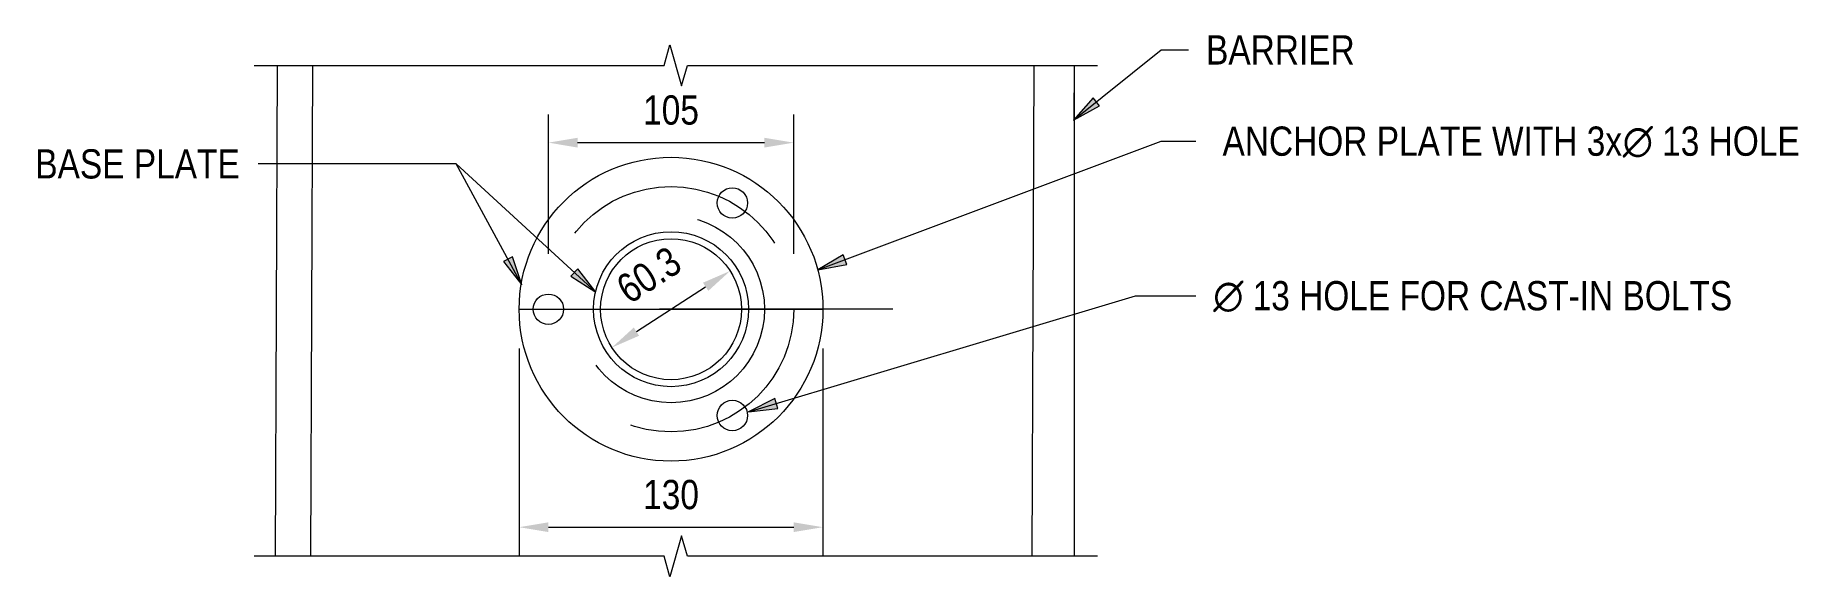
# Model space of a CAD drawing. Header units: metres. Extents: x 1 to 24, y 2 to 1737.
# Drawn here: x 8.355 to 9.111, y 429.828 to 430.06 of the extents above.
import ezdxf

# ---------------------------------------------------------------- set-up
doc = ezdxf.new("R2010")
doc.units = ezdxf.units.M
doc.linetypes.add('JacobsCenter', pattern=[0.015, 0.009, -0.0015, 0.003, -0.0015])
doc.linetypes.add('JacobsDash', pattern=[0.0045, 0.003, -0.0015])
doc.layers.get('Defpoints').update_dxf_attribs({"color": 41})
for name, color, linetype, lineweight in [('D-BDGE', 7, 'Continuous', 13), ('D-BDGE-GEN-MOD', 7, 'Continuous', 35), ('D-BDGE-LINE', 7, 'Continuous', 9), ('D-ENHA-TEXT', 7, 'Continuous', 9), ('D-ENHA-TEXT-DIMS', 7, 'Continuous', 9)]:
    doc.layers.add(name, color=color, linetype=linetype, lineweight=lineweight)
doc.styles.add('Arial Narrow_5', font='ARIALN.TTF', dxfattribs={"height": 0.0125})
doc.styles.add('Segoe UI Symbol', font='seguisym.ttf', dxfattribs={"height": 0.0125})
doc.dimstyles.new('Dimension_Diameter_T__mm_', dxfattribs={"dimscale": 0.3048, "dimtxt": 0.012793, "dimasz": 0.04101, "dimexe": 0.03937, "dimexo": 0, "dimgap": 0.032808, "dimtad": 1, "dimjust": 3, "dimdec": 0, "dimlfac": 1000, "dimzin": 0, "dimdsep": 46, "dimtxsty": 'Arial Narrow_5', "dimsah": 1, "dimcen": 0.09, "dimaunit": 1, "dimadec": 4, "dimazin": 0, "dimtfac": 1, "dimtdec": 4, "dimtix": 1, "dimtmove": 0, "dimatfit": 2, "dimfxl": 1, "dimtvp": 1, "dimtolj": 1, "dimtzin": 0, "dimlwd": 18, "dimlwe": 18, "dimarcsym": 2})
doc.dimstyles.new('Dimension_Standard_O__mm__2', dxfattribs={"dimscale": 0.3048, "dimtxt": 0.012793, "dimasz": 0.04101, "dimexe": 0.03937, "dimexo": 0.024606, "dimgap": 0.024606, "dimtad": 1, "dimdec": 0, "dimlfac": 1000, "dimzin": 0, "dimdsep": 46, "dimtxsty": 'Arial Narrow_5', "dimsah": 1, "dimcen": 0.09, "dimaunit": 1, "dimadec": 4, "dimazin": 0, "dimtfac": 1, "dimtdec": 4, "dimtix": 1, "dimtmove": 0, "dimatfit": 3, "dimfxl": 1, "dimtvp": 1, "dimtfill": 1, "dimtolj": 1, "dimtzin": 0, "dimlwd": 18, "dimlwe": 18, "dimarcsym": 2})

# ---------------------------------------------------------------- blocks, each defined once
blk = doc.blocks.new('08_ADC_Barrier_Precast_T2D_MBP-02-B - MBP-02-B-7218747-Section 77')
at = {"layer": 'D-BDGE-GEN-MOD', "lineweight": 13}
for p, q in [((-1735.52598, 429.8367), (-1735.52516, 430.0467)), ((-1735.51016, 430.0467), (-1735.51098, 429.8367)), ((-1735.20208, 429.8367), (-1735.20126, 430.0467)), ((-1735.18417, 430.0467), (-1735.18426, 430.02359))]:
    blk.add_line(p, q, dxfattribs=at)
blk = doc.blocks.new('SC_DET_BREAK LINE - Std Break-7622918-Section 77')
at = {"layer": 'D-BDGE-LINE', "lineweight": 13}
for p, q in [((-1735.35966, 430.0467), (-1735.35716, 430.05545)), ((-1735.35716, 430.05545), (-1735.35216, 430.03795)), ((-1735.53516, 430.0467), (-1735.35966, 430.0467)), ((-1735.35216, 430.03795), (-1735.34966, 430.0467)), ((-1735.34966, 430.0467), (-1735.17417, 430.0467))]:
    blk.add_line(p, q, dxfattribs=at)
blk = doc.blocks.new('SC_DET_BREAK LINE - Std Break-7622962-Section 77')
at = {"layer": 'D-BDGE-LINE', "lineweight": 13}
for p, q in [((-1735.35216, 429.84545), (-1735.35716, 429.82795)), ((-1735.34966, 429.8367), (-1735.35216, 429.84545)), ((-1735.35966, 429.8367), (-1735.53516, 429.8367)), ((-1735.35716, 429.82795), (-1735.35966, 429.8367)), ((-1735.17417, 429.8367), (-1735.34966, 429.8367))]:
    blk.add_line(p, q, dxfattribs=at)
blk = doc.blocks.new('DIMBLOCK23-Section 77')
at = {"layer": 'D-ENHA-TEXT-DIMS', "color": 0, "lineweight": 18, "transparency": 16777216}
blk.add_line((8.6126, 429.93278), (8.64222, 429.95197), dxfattribs=at)
at = {"layer": 'D-ENHA-TEXT-DIMS', "color": 0, "transparency": 16777216}
for points in [[(8.64109, 429.95372), (8.64336, 429.95022), (8.65272, 429.95876)], [(8.61146, 429.93453), (8.61373, 429.93103), (8.6021, 429.92598)]]:
    blk.add_solid(points, dxfattribs=at)
at = {"layer": 'Defpoints', "color": 0, "transparency": 16777216}
for p in [(8.65272, 429.95876), (8.6021, 429.92598)]:
    blk.add_point(p, dxfattribs=at)
at = {"layer": 'D-ENHA-TEXT-DIMS', "color": 0, "lineweight": 18, "transparency": 16777216, "insert": (8.61792, 429.95702), "char_height": 0.0125, "width": 0.0333833, "attachment_point": 5, "rotation": 32.93125, "style": 'Arial Narrow_5'}
blk.add_mtext('\\A1;60.3\u200e', dxfattribs=at)
blk = doc.blocks.new('DIMBLOCK24-Section 77')
at = {"layer": 'D-ENHA-TEXT-DIMS', "color": 0, "lineweight": 18, "transparency": 16777216}
for p, q in [((8.57491, 429.96603), (8.57491, 430.02564)), ((8.67991, 429.96603), (8.67991, 430.02564)), ((8.58741, 430.01364), (8.66741, 430.01364))]:
    blk.add_line(p, q, dxfattribs=at)
at = {"layer": 'D-ENHA-TEXT-DIMS', "color": 0, "transparency": 16777216}
for points in [[(8.58741, 430.01572), (8.58741, 430.01155), (8.57491, 430.01364)], [(8.66741, 430.01572), (8.66741, 430.01155), (8.67991, 430.01364)]]:
    blk.add_solid(points, dxfattribs=at)
at = {"layer": 'Defpoints', "color": 0, "transparency": 16777216}
for p in [(8.67991, 430.01364), (8.57491, 429.95853), (8.67991, 429.95853)]:
    blk.add_point(p, dxfattribs=at)
at = {"layer": 'D-ENHA-TEXT-DIMS', "color": 0, "lineweight": 18, "transparency": 16777216, "insert": (8.62741, 430.02752), "char_height": 0.0125, "width": 0.0285099, "attachment_point": 5, "style": 'Arial Narrow_5', "bg_fill": 3, "box_fill_scale": 1.1, "bg_fill_color": 256, "bg_fill_true_color": 13158600, "bg_fill_transparency": 0}
blk.add_mtext('\\A1;105', dxfattribs=at)
blk = doc.blocks.new('DIMBLOCK25-Section 77')
at = {"layer": 'D-ENHA-TEXT-DIMS', "color": 0, "lineweight": 18, "transparency": 16777216}
for p, q in [((8.56241, 429.92551), (8.56241, 429.83713)), ((8.69241, 429.92551), (8.69241, 429.83713)), ((8.57491, 429.84913), (8.67991, 429.84913))]:
    blk.add_line(p, q, dxfattribs=at)
at = {"layer": 'D-ENHA-TEXT-DIMS', "color": 0, "transparency": 16777216}
for points in [[(8.57491, 429.85121), (8.57491, 429.84704), (8.56241, 429.84913)], [(8.67991, 429.85121), (8.67991, 429.84704), (8.69241, 429.84913)]]:
    blk.add_solid(points, dxfattribs=at)
at = {"layer": 'Defpoints', "color": 0, "transparency": 16777216}
for p in [(8.56241, 429.93301), (8.69241, 429.93301), (8.69241, 429.84913)]:
    blk.add_point(p, dxfattribs=at)
at = {"layer": 'D-ENHA-TEXT-DIMS', "color": 0, "lineweight": 18, "transparency": 16777216, "insert": (8.62741, 429.86301), "char_height": 0.0125, "width": 0.0285099, "attachment_point": 5, "style": 'Arial Narrow_5', "bg_fill": 3, "box_fill_scale": 1.1, "bg_fill_color": 256, "bg_fill_true_color": 13158600, "bg_fill_transparency": 0}
blk.add_mtext('\\A1;130', dxfattribs=at)

msp = doc.modelspace()

# ---------------------------------------------------------------- hatches: boundary and pattern name
at = {"layer": 'D-ENHA-TEXT'}
for points in [[(8.7997395, 430.0233093), (8.8108707, 430.029409), (8.8081132, 430.0328482)], [(8.5635391, 429.9528023), (8.5595008, 429.9648356), (8.5556287, 429.9627287)], [(8.6901719, 429.9592178), (8.7026507, 429.9615389), (8.7011043, 429.9656669)], [(8.5952277, 429.9496481), (8.5875066, 429.9597224), (8.5845266, 429.9564741)], [(8.6605559, 429.8984244), (8.6731616, 429.8999092), (8.6718936, 429.904131)]]:
    msp.add_hatch(color=256, dxfattribs=at).paths.add_polyline_path(points)

# ---------------------------------------------------------------- linework, layer by layer
at = {"layer": 'D-BDGE'}
msp.add_line((8.7999115, 430.0467024), (8.7999115, 429.8367024), dxfattribs=at)
at = {"layer": 'D-BDGE', "color": 8, "linetype": 'JacobsCenter', "true_color": 0x808080}
msp.add_line((8.7224099, 429.9423716), (8.5324099, 429.9423716), dxfattribs=at)
at = {"layer": 'D-BDGE', "color": 7, "lineweight": 9, "true_color": 0xffffff}
for p, q in [((8.5624099, 429.9423716), (8.6924099, 429.9423716)), ((8.5749099, 429.9423716), (8.6799099, 429.9423716))]:
    msp.add_line(p, q, dxfattribs=at)
at = {"layer": 'D-BDGE'}
for centre, radius in [((8.6274099, 429.9423716), 0.065), ((8.6536599, 429.9878379), 0.0065), ((8.6274099, 429.9423716), 0.03315), ((8.6274099, 429.9423716), 0.03015), ((8.5749099, 429.9423716), 0.0065), ((8.6536599, 429.8969052), 0.0065)]:
    msp.add_circle(centre, radius, dxfattribs=at)
at = {"layer": 'D-BDGE', "color": 8, "linetype": 'JacobsCenter', "true_color": 0x808080}
msp.add_circle((8.6274099, 429.9423716), 0.0525, dxfattribs=at)
at = {"layer": 'D-BDGE', "linetype": 'JacobsDash'}
msp.add_circle((8.6274099, 429.9423716), 0.04, dxfattribs=at)
at = {"layer": 'D-ENHA-TEXT'}
for p, q in [((8.7997395, 430.0233093), (8.8371548, 430.0533081)), ((8.8371548, 430.0533081), (8.8489301, 430.0533081)), ((8.8081132, 430.0328482), (8.7997395, 430.0233093)), ((8.8108707, 430.029409), (8.8081132, 430.0328482)), ((8.7997395, 430.0233093), (8.8108707, 430.029409)), ((8.6901719, 429.9592178), (8.8371548, 430.0142798)), ((8.8371548, 430.0142798), (8.8519889, 430.0142798)), ((8.4530742, 430.0045507), (8.4506073, 430.0045507)), ((8.5353819, 430.0045507), (8.4530742, 430.0045507)), ((8.5353819, 430.0045507), (8.4530742, 430.0045507)), ((8.5635391, 429.9528023), (8.5353819, 430.0045507)), ((8.5595008, 429.9648356), (8.5556287, 429.9627287)), ((8.5635391, 429.9528023), (8.5595008, 429.9648356)), ((8.7011043, 429.9656669), (8.6901719, 429.9592178)), ((8.7026507, 429.9615389), (8.7011043, 429.9656669)), ((8.5556287, 429.9627287), (8.5635391, 429.9528023)), ((8.6901719, 429.9592178), (8.7026507, 429.9615389)), ((8.6605559, 429.8984244), (8.8261701, 429.9481671)), ((8.8261701, 429.9481671), (8.8519889, 429.9481671)), ((8.6718936, 429.904131), (8.6605559, 429.8984244)), ((8.6731616, 429.8999092), (8.6718936, 429.904131)), ((8.6605559, 429.8984244), (8.6731616, 429.8999092))]:
    msp.add_line(p, q, dxfattribs=at)

# ---------------------------------------------------------------- block references
at = {"layer": 'D-BDGE-GEN-MOD', "lineweight": 13}
msp.add_blockref('08_ADC_Barrier_Precast_T2D_MBP-02-B - MBP-02-B-7218747-Section 77', (1743.9840812, 0), dxfattribs=at)
at = {"layer": 'D-BDGE-LINE'}
for name in ['SC_DET_BREAK LINE - Std Break-7622918-Section 77', 'SC_DET_BREAK LINE - Std Break-7622962-Section 77']:
    msp.add_blockref(name, (1743.9840812, 0), dxfattribs=at)

# ---------------------------------------------------------------- texts
at = {"layer": 'D-ENHA-TEXT', "char_height": 0.0125, "attachment_point": 1, "bg_fill": 3, "box_fill_scale": 1, "bg_fill_color": 256, "bg_fill_transparency": 0}
for s, insert, style in [('BARRIER', (8.8564265, 430.0595581), 'Arial Narrow_5'), (' ANCHOR PLATE WITH 3x', (8.8594889, 430.0205298), 'Arial Narrow_5'), ('13 HOLE', (9.0516425, 430.0205298), 'Arial Narrow_5'), ('BASE PLATE', (8.3552742, 430.0108007), 'Arial Narrow_5'), ('∅', (8.8594889, 429.9544171), 'Segoe UI Symbol'), ('13 HOLE FOR CAST-IN BOLTS', (8.8763561, 429.9544171), 'Arial Narrow_5')]:
    msp.add_mtext(s, dxfattribs=dict(at, insert=insert, style=style))

# ---------------------------------------------------------------- dimensions: what is measured, and where the dimension line sits
at = {"layer": 'D-ENHA-TEXT-DIMS', "lineweight": 18}
dim = msp.add_diameter_dim_2p(p1=(8.6021043, 429.925981), p2=(8.6527155, 429.9587621), text='60.3\u200e', dimstyle='Dimension_Diameter_T__mm_', override={"dimpost": 'ø <>'}, dxfattribs=at)
dim.commit()
dim.dimension.update_dxf_attribs({"geometry": 'DIMBLOCK23-Section 77', "text_midpoint": (8.6179246, 429.9570161)})

# ---------------------------------------------------------------- next in the draw order: texts
at = {"layer": 'D-ENHA-TEXT', "insert": (9.0347753, 430.0205298), "char_height": 0.0125, "attachment_point": 1, "style": 'Segoe UI Symbol', "bg_fill": 3, "box_fill_scale": 1, "bg_fill_color": 256, "bg_fill_transparency": 0}
msp.add_mtext('∅', dxfattribs=at)

# ---------------------------------------------------------------- next in the draw order: dimensions: what is measured, and where the dimension line sits
at = {"layer": 'D-ENHA-TEXT-DIMS', "lineweight": 18}
for base, p1, p2, override, picture, middle in [((8.6799099, 430.0136355), (8.5749099, 429.9585333), (8.6799099, 429.9585333), {"dimpost": '<>', "dimfxl": 0.105}, 'DIMBLOCK24-Section 77', (8.6274099, 430.0275177)), ((8.6924099, 429.8491264), (8.5624099, 429.9330063), (8.6924099, 429.9330063), {"dimpost": '<>', "dimfxl": 0.13}, 'DIMBLOCK25-Section 77', (8.6274099, 429.8630085))]:
    dim = msp.add_linear_dim(base=base, p1=p1, p2=p2, dimstyle='Dimension_Standard_O__mm__2', override=override, dxfattribs=at)
    dim.commit()
    dim.dimension.update_dxf_attribs({"geometry": picture, "text_midpoint": middle})

# ---------------------------------------------------------------- next in the draw order: linework, layer by layer
at = {"layer": 'D-ENHA-TEXT'}
for p, q in [((8.5952277, 429.9496481), (8.5353819, 430.0045507)), ((8.5875066, 429.9597224), (8.5845266, 429.9564741)), ((8.5845266, 429.9564741), (8.5952277, 429.9496481)), ((8.5952277, 429.9496481), (8.5875066, 429.9597224))]:
    msp.add_line(p, q, dxfattribs=at)

doc.saveas('drawing.dxf')
